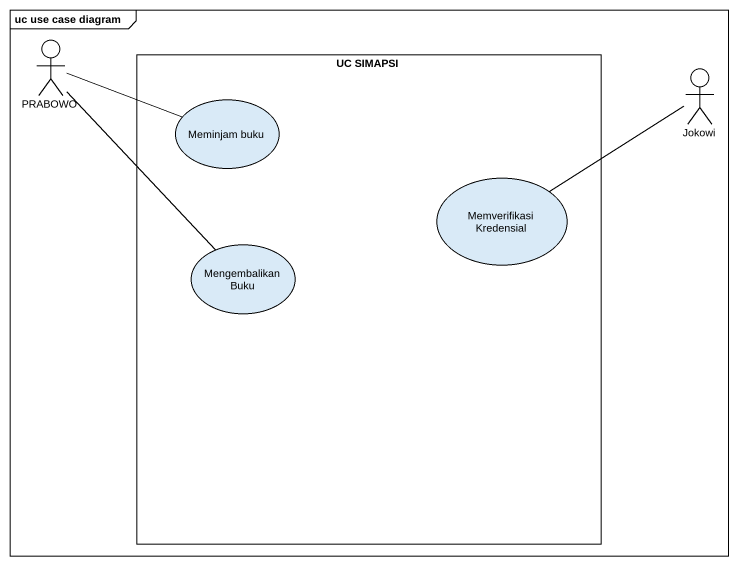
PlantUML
@startuml
mainframe uc use case diagram
actor PRABOWO
rectangle "UC SIMAPSI" as UC_SIMAPSI {
  usecase "Meminjam buku" as Meminjam_buku
  usecase "Memverifikasi Kredensial" as Memverifikasi_Kredensial
  usecase "Mengembalikan Buku" as Mengembalikan_Buku
}
actor Jokowi
PRABOWO -right- Meminjam_buku
PRABOWO -right- Mengembalikan_Buku
Jokowi -left- Memverifikasi_Kredensial
@enduml
